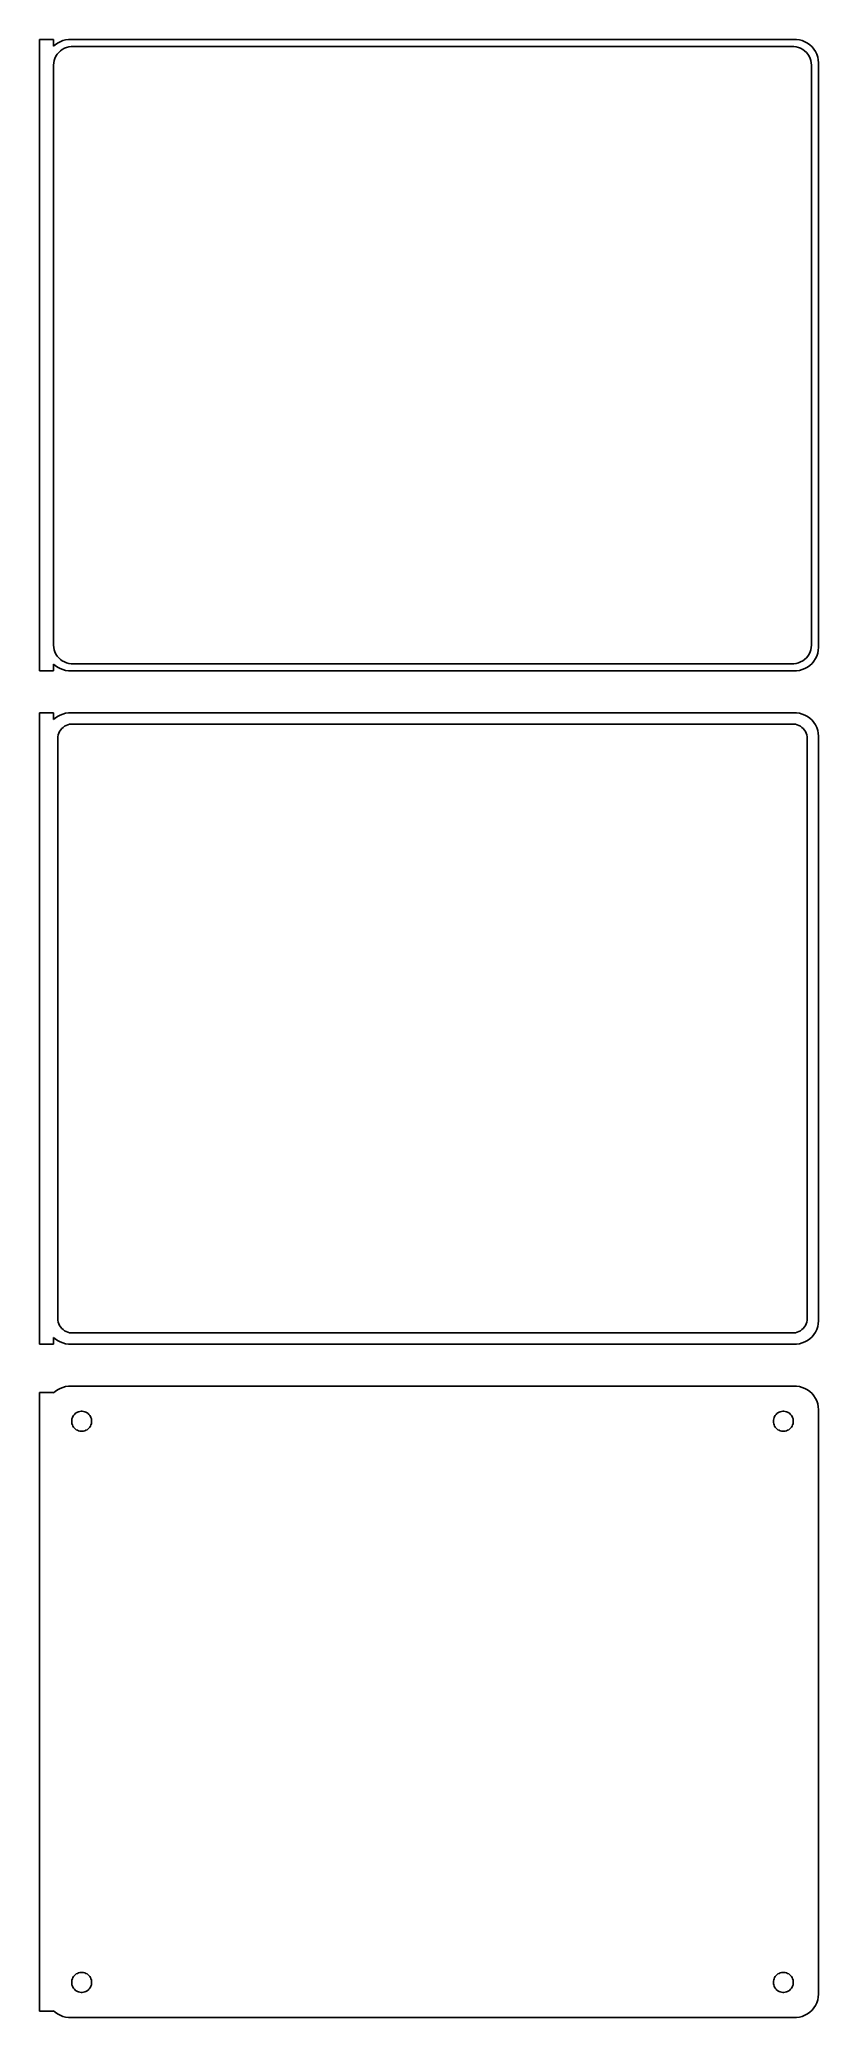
# Model space of a CAD drawing. Header units: metres. Extents: x -84 to 82, y 365 to 787.
import ezdxf

# ---------------------------------------------------------------- set-up
doc = ezdxf.new("R2010")
doc.units = ezdxf.units.M

msp = doc.modelspace()

# ---------------------------------------------------------------- linework, layer by layer
for p, q in [((-81, 787.49), (-84, 787.49)), ((-84, 787.49), (-84, 652.51)), ((-81, 786.059), (-81, 787.49)), ((-79.6289, 787.024), (-80.1791, 786.722)), ((-79.0451, 787.255), (-79.6289, 787.024)), ((-78.4369, 787.411), (-79.0451, 787.255)), ((-77.8139, 787.49), (-78.4369, 787.411)), ((77.8139, 787.49), (-77.8139, 787.49)), ((78.4369, 787.411), (77.8139, 787.49)), ((79.0451, 787.255), (78.4369, 787.411)), ((79.6289, 787.024), (79.0451, 787.255)), ((80.1791, 786.722), (79.6289, 787.024)), ((-80.6871, 786.353), (-81, 786.059)), ((-80.9685, 782.501), (-80.8743, 782.995)), ((-80.8743, 782.995), (-80.7191, 783.472)), ((-80.7191, 783.472), (-80.5052, 783.927)), ((-80.1791, 786.722), (-80.6871, 786.353)), ((-80.5052, 783.927), (-80.2361, 784.351)), ((-80.2361, 784.351), (-79.9159, 784.738)), ((-79.9159, 784.738), (-79.5497, 785.082)), ((-79.5497, 785.082), (-79.1433, 785.377)), ((-79.1433, 785.377), (-78.7031, 785.619)), ((-78.7031, 785.619), (-78.2361, 785.804)), ((-78.2361, 785.804), (-77.7495, 785.929)), ((-77.7495, 785.929), (-77.2512, 785.992)), ((-77.2512, 785.992), (77.2512, 785.992)), ((77.2512, 785.992), (77.7495, 785.929)), ((77.7495, 785.929), (78.2361, 785.804)), ((78.2361, 785.804), (78.7031, 785.619)), ((78.7031, 785.619), (79.1433, 785.377)), ((79.1433, 785.377), (79.5497, 785.082)), ((79.5497, 785.082), (79.9159, 784.738)), ((79.9159, 784.738), (80.2361, 784.351)), ((80.6871, 786.353), (80.1791, 786.722)), ((80.2361, 784.351), (80.5052, 783.927)), ((80.5052, 783.927), (80.7191, 783.472)), ((81.1448, 785.923), (80.6871, 786.353)), ((80.7191, 783.472), (80.8743, 782.995)), ((80.8743, 782.995), (80.9685, 782.501)), ((81.5451, 785.439), (81.1448, 785.923)), ((81.8815, 784.909), (81.5451, 785.439)), ((82.1489, 784.341), (81.8815, 784.909)), ((82.3429, 783.743), (82.1489, 784.341)), ((82.4606, 783.127), (82.3429, 783.743)), ((82.5, 782.5), (82.4606, 783.127)), ((-81, 782), (-80.9685, 782.501)), ((-81, 658), (-81, 782)), ((80.9685, 782.501), (81, 782)), ((81, 782), (81, 658)), ((82.5, 657.5), (82.5, 782.5)), ((-80.9685, 657.499), (-81, 658)), ((-80.8743, 657.005), (-80.9685, 657.499)), ((-80.7191, 656.528), (-80.8743, 657.005)), ((-80.5052, 656.073), (-80.7191, 656.528)), ((-80.2361, 655.649), (-80.5052, 656.073)), ((-79.9159, 655.262), (-80.2361, 655.649)), ((80.2361, 655.649), (79.9159, 655.262)), ((80.5052, 656.073), (80.2361, 655.649)), ((80.7191, 656.528), (80.5052, 656.073)), ((80.8743, 657.005), (80.7191, 656.528)), ((80.9685, 657.499), (80.8743, 657.005)), ((81, 658), (80.9685, 657.499)), ((81.8815, 655.091), (82.1489, 655.659)), ((82.1489, 655.659), (82.3429, 656.257)), ((82.3429, 656.257), (82.4606, 656.873)), ((82.4606, 656.873), (82.5, 657.5)), ((-84, 652.51), (-81, 652.51)), ((-81, 653.941), (-80.6871, 653.647)), ((-81, 652.51), (-81, 653.941)), ((-80.6871, 653.647), (-80.1791, 653.278)), ((-80.1791, 653.278), (-79.6289, 652.976)), ((-79.5497, 654.918), (-79.9159, 655.262)), ((-79.6289, 652.976), (-79.0451, 652.745)), ((-79.1433, 654.623), (-79.5497, 654.918)), ((-78.7031, 654.381), (-79.1433, 654.623)), ((-79.0451, 652.745), (-78.4369, 652.589)), ((-78.2361, 654.196), (-78.7031, 654.381)), ((-78.4369, 652.589), (-77.8139, 652.51)), ((-77.7495, 654.071), (-78.2361, 654.196)), ((-77.8139, 652.51), (77.8139, 652.51)), ((-77.2512, 654.008), (-77.7495, 654.071)), ((77.2512, 654.008), (-77.2512, 654.008)), ((77.7495, 654.071), (77.2512, 654.008)), ((78.2361, 654.196), (77.7495, 654.071)), ((77.8139, 652.51), (78.4369, 652.589)), ((78.7031, 654.381), (78.2361, 654.196)), ((78.4369, 652.589), (79.0451, 652.745)), ((79.1433, 654.623), (78.7031, 654.381)), ((79.0451, 652.745), (79.6289, 652.976)), ((79.5497, 654.918), (79.1433, 654.623)), ((79.9159, 655.262), (79.5497, 654.918)), ((79.6289, 652.976), (80.1791, 653.278)), ((80.1791, 653.278), (80.6871, 653.647)), ((80.6871, 653.647), (81.1448, 654.077)), ((81.1448, 654.077), (81.5451, 654.561)), ((81.5451, 654.561), (81.8815, 655.091)), ((-81, 643.479), (-84, 643.479)), ((-84, 643.479), (-84, 508.521)), ((-81, 642.059), (-81, 643.479)), ((-79.6289, 643.024), (-80.1791, 642.722)), ((-79.0451, 643.255), (-79.6289, 643.024)), ((-78.4369, 643.411), (-79.0451, 643.255)), ((-77.8139, 643.49), (-78.4369, 643.411)), ((77.8139, 643.49), (-77.8139, 643.49)), ((78.4369, 643.411), (77.8139, 643.49)), ((79.0451, 643.255), (78.4369, 643.411)), ((79.6289, 643.024), (79.0451, 643.255)), ((80.1791, 642.722), (79.6289, 643.024)), ((-80.6871, 642.353), (-81, 642.059)), ((-80.1791, 642.722), (-80.6871, 642.353)), ((-80.0884, 638.39), (-80.0151, 638.774)), ((-80.0151, 638.774), (-79.8943, 639.146)), ((-79.8943, 639.146), (-79.7279, 639.5)), ((-79.7279, 639.5), (-79.5184, 639.83)), ((-79.5184, 639.83), (-79.2692, 640.131)), ((-79.2692, 640.131), (-78.9843, 640.399)), ((-78.9843, 640.399), (-78.668, 640.628)), ((-78.668, 640.628), (-78.3254, 640.817)), ((-78.3254, 640.817), (-77.9619, 640.961)), ((-77.9619, 640.961), (-77.5833, 641.058)), ((-77.5833, 641.058), (-77.1955, 641.107)), ((-77.1955, 641.107), (77.1955, 641.107)), ((77.1955, 641.107), (77.5833, 641.058)), ((77.5833, 641.058), (77.9619, 640.961)), ((77.9619, 640.961), (78.3254, 640.817)), ((78.3254, 640.817), (78.668, 640.628)), ((78.668, 640.628), (78.9843, 640.399)), ((78.9843, 640.399), (79.2692, 640.131)), ((79.2692, 640.131), (79.5184, 639.83)), ((79.5184, 639.83), (79.7279, 639.5)), ((79.7279, 639.5), (79.8943, 639.146)), ((79.8943, 639.146), (80.0151, 638.774)), ((80.0151, 638.774), (80.0884, 638.39)), ((80.6871, 642.353), (80.1791, 642.722)), ((81.1448, 641.923), (80.6871, 642.353)), ((81.5451, 641.439), (81.1448, 641.923)), ((81.8815, 640.909), (81.5451, 641.439)), ((82.1489, 640.341), (81.8815, 640.909)), ((82.3429, 639.743), (82.1489, 640.341)), ((82.4606, 639.127), (82.3429, 639.743)), ((82.5, 638.5), (82.4606, 639.127)), ((-80.1129, 638), (-80.0884, 638.39)), ((-80.1129, 514), (-80.1129, 638)), ((80.0884, 638.39), (80.1129, 638)), ((80.1129, 638), (80.1129, 514)), ((82.5, 513.5), (82.5, 638.5)), ((-80.0884, 513.61), (-80.1129, 514)), ((-80.0151, 513.226), (-80.0884, 513.61)), ((-79.8943, 512.854), (-80.0151, 513.226)), ((-79.7279, 512.5), (-79.8943, 512.854)), ((-79.5184, 512.17), (-79.7279, 512.5)), ((-79.2692, 511.869), (-79.5184, 512.17)), ((-78.9843, 511.601), (-79.2692, 511.869)), ((79.2692, 511.869), (78.9843, 511.601)), ((79.5184, 512.17), (79.2692, 511.869)), ((79.7279, 512.5), (79.5184, 512.17)), ((79.8943, 512.854), (79.7279, 512.5)), ((80.0151, 513.226), (79.8943, 512.854)), ((80.0884, 513.61), (80.0151, 513.226)), ((80.1129, 514), (80.0884, 513.61)), ((82.1489, 511.659), (82.3429, 512.257)), ((82.3429, 512.257), (82.4606, 512.873)), ((82.4606, 512.873), (82.5, 513.5)), ((-84, 508.521), (-81, 508.521)), ((-81, 508.521), (-81, 509.941)), ((-81, 509.941), (-80.6871, 509.647)), ((-80.6871, 509.647), (-80.1791, 509.278)), ((-80.1791, 509.278), (-79.6289, 508.976)), ((-79.6289, 508.976), (-79.0451, 508.745)), ((-79.0451, 508.745), (-78.4369, 508.589)), ((-78.668, 511.372), (-78.9843, 511.601)), ((-78.3254, 511.183), (-78.668, 511.372)), ((-78.4369, 508.589), (-77.8139, 508.51)), ((-77.9619, 511.039), (-78.3254, 511.183)), ((-77.5833, 510.942), (-77.9619, 511.039)), ((-77.8139, 508.51), (77.8139, 508.51)), ((-77.1955, 510.893), (-77.5833, 510.942)), ((77.1955, 510.893), (-77.1955, 510.893)), ((77.5833, 510.942), (77.1955, 510.893)), ((77.9619, 511.039), (77.5833, 510.942)), ((77.8139, 508.51), (78.4369, 508.589)), ((78.3254, 511.183), (77.9619, 511.039)), ((78.668, 511.372), (78.3254, 511.183)), ((78.4369, 508.589), (79.0451, 508.745)), ((78.9843, 511.601), (78.668, 511.372)), ((79.0451, 508.745), (79.6289, 508.976)), ((79.6289, 508.976), (80.1791, 509.278)), ((80.1791, 509.278), (80.6871, 509.647)), ((80.6871, 509.647), (81.1448, 510.077)), ((81.1448, 510.077), (81.5451, 510.561)), ((81.5451, 510.561), (81.8815, 511.091)), ((81.8815, 511.091), (82.1489, 511.659)), ((-79.0451, 499.255), (-79.6289, 499.024)), ((-78.4369, 499.411), (-79.0451, 499.255)), ((-77.8139, 499.49), (-78.4369, 499.411)), ((77.8139, 499.49), (-77.8139, 499.49)), ((78.4369, 499.411), (77.8139, 499.49)), ((79.0451, 499.255), (78.4369, 499.411)), ((79.6289, 499.024), (79.0451, 499.255)), ((-81, 498.153), (-84, 498.153)), ((-84, 498.153), (-84, 365.847)), ((-80.6871, 498.353), (-81, 498.059)), ((-81, 498.059), (-81, 498.153)), ((-80.1791, 498.722), (-80.6871, 498.353)), ((-79.6289, 499.024), (-80.1791, 498.722)), ((80.1791, 498.722), (79.6289, 499.024)), ((80.6871, 498.353), (80.1791, 498.722)), ((81.1448, 497.923), (80.6871, 498.353)), ((81.5451, 497.439), (81.1448, 497.923)), ((81.8815, 496.909), (81.5451, 497.439)), ((82.1489, 496.341), (81.8815, 496.909)), ((82.3429, 495.743), (82.1489, 496.341)), ((82.4606, 495.127), (82.3429, 495.743)), ((82.5, 494.5), (82.4606, 495.127)), ((-77.1353, 492), (-77.1185, 492.268)), ((-77.1185, 491.732), (-77.1353, 492)), ((-77.1185, 492.268), (-77.0682, 492.531)), ((-77.0682, 491.469), (-77.1185, 491.732)), ((-77.0682, 492.531), (-76.9853, 492.786)), ((-76.9853, 491.214), (-77.0682, 491.469)), ((-76.9853, 492.786), (-76.8712, 493.029)), ((-76.8712, 490.971), (-76.9853, 491.214)), ((-76.8712, 493.029), (-76.7275, 493.255)), ((-76.7275, 490.745), (-76.8712, 490.971)), ((-76.7275, 493.255), (-76.5566, 493.462)), ((-76.5566, 490.538), (-76.7275, 490.745)), ((-76.5566, 493.462), (-76.3611, 493.645)), ((-76.3611, 493.645), (-76.1441, 493.803)), ((-76.1441, 493.803), (-75.9092, 493.932)), ((-75.9092, 493.932), (-75.6598, 494.031)), ((-75.6598, 494.031), (-75.4001, 494.097)), ((-75.4001, 494.097), (-75.1341, 494.131)), ((-75.1341, 494.131), (-74.8659, 494.131)), ((-74.8659, 494.131), (-74.5999, 494.097)), ((-74.5999, 494.097), (-74.3401, 494.031)), ((-74.3401, 494.031), (-74.0908, 493.932)), ((-74.0908, 493.932), (-73.8559, 493.803)), ((-73.8559, 493.803), (-73.6389, 493.645)), ((-73.6389, 493.645), (-73.4434, 493.462)), ((-73.4434, 493.462), (-73.2725, 493.255)), ((-73.2725, 490.745), (-73.4434, 490.538)), ((-73.2725, 493.255), (-73.1288, 493.029)), ((-73.1288, 490.971), (-73.2725, 490.745)), ((-73.1288, 493.029), (-73.0146, 492.786)), ((-73.0146, 491.214), (-73.1288, 490.971)), ((-73.0146, 492.786), (-72.9318, 492.531)), ((-72.9318, 491.469), (-73.0146, 491.214)), ((-72.9318, 492.531), (-72.8815, 492.268)), ((-72.8815, 491.732), (-72.9318, 491.469)), ((-72.8815, 492.268), (-72.8647, 492)), ((-72.8647, 492), (-72.8815, 491.732)), ((72.8647, 492), (72.8815, 492.268)), ((72.8815, 491.732), (72.8647, 492)), ((72.8815, 492.268), (72.9318, 492.531)), ((72.9318, 491.469), (72.8815, 491.732)), ((72.9318, 492.531), (73.0146, 492.786)), ((73.0146, 491.214), (72.9318, 491.469)), ((73.0146, 492.786), (73.1288, 493.029)), ((73.1288, 490.971), (73.0146, 491.214)), ((73.1288, 493.029), (73.2725, 493.255)), ((73.2725, 490.745), (73.1288, 490.971)), ((73.2725, 493.255), (73.4434, 493.462)), ((73.4434, 490.538), (73.2725, 490.745)), ((73.4434, 493.462), (73.6389, 493.645)), ((73.6389, 493.645), (73.8559, 493.803)), ((73.8559, 493.803), (74.0908, 493.932)), ((74.0908, 493.932), (74.3401, 494.031)), ((74.3401, 494.031), (74.5999, 494.097)), ((74.5999, 494.097), (74.8659, 494.131)), ((74.8659, 494.131), (75.1341, 494.131)), ((75.1341, 494.131), (75.4001, 494.097)), ((75.4001, 494.097), (75.6598, 494.031)), ((75.6598, 494.031), (75.9092, 493.932)), ((75.9092, 493.932), (76.1441, 493.803)), ((76.1441, 493.803), (76.3611, 493.645)), ((76.3611, 493.645), (76.5566, 493.462)), ((76.5566, 493.462), (76.7275, 493.255)), ((76.7275, 490.745), (76.5566, 490.538)), ((76.7275, 493.255), (76.8712, 493.029)), ((76.8712, 490.971), (76.7275, 490.745)), ((76.8712, 493.029), (76.9853, 492.786)), ((76.9853, 491.214), (76.8712, 490.971)), ((76.9853, 492.786), (77.0682, 492.531)), ((77.0682, 491.469), (76.9853, 491.214)), ((77.0682, 492.531), (77.1185, 492.268)), ((77.1185, 491.732), (77.0682, 491.469)), ((77.1185, 492.268), (77.1353, 492)), ((77.1353, 492), (77.1185, 491.732)), ((82.5, 369.5), (82.5, 494.5)), ((-76.3611, 490.355), (-76.5566, 490.538)), ((-76.1441, 490.197), (-76.3611, 490.355)), ((-75.9092, 490.068), (-76.1441, 490.197)), ((-75.6598, 489.969), (-75.9092, 490.068)), ((-75.4001, 489.903), (-75.6598, 489.969)), ((-75.1341, 489.869), (-75.4001, 489.903)), ((-74.8659, 489.869), (-75.1341, 489.869)), ((-74.5999, 489.903), (-74.8659, 489.869)), ((-74.3401, 489.969), (-74.5999, 489.903)), ((-74.0908, 490.068), (-74.3401, 489.969)), ((-73.8559, 490.197), (-74.0908, 490.068)), ((-73.6389, 490.355), (-73.8559, 490.197)), ((-73.4434, 490.538), (-73.6389, 490.355)), ((73.6389, 490.355), (73.4434, 490.538)), ((73.8559, 490.197), (73.6389, 490.355)), ((74.0908, 490.068), (73.8559, 490.197)), ((74.3401, 489.969), (74.0908, 490.068)), ((74.5999, 489.903), (74.3401, 489.969)), ((74.8659, 489.869), (74.5999, 489.903)), ((75.1341, 489.869), (74.8659, 489.869)), ((75.4001, 489.903), (75.1341, 489.869)), ((75.6598, 489.969), (75.4001, 489.903)), ((75.9092, 490.068), (75.6598, 489.969)), ((76.1441, 490.197), (75.9092, 490.068)), ((76.3611, 490.355), (76.1441, 490.197)), ((76.5566, 490.538), (76.3611, 490.355)), ((-77.1353, 372), (-77.1185, 372.268)), ((-77.1185, 372.268), (-77.0682, 372.531)), ((-77.0682, 372.531), (-76.9853, 372.786)), ((-76.9853, 372.786), (-76.8712, 373.029)), ((-76.8712, 373.029), (-76.7275, 373.255)), ((-76.7275, 373.255), (-76.5566, 373.462)), ((-76.5566, 373.462), (-76.3611, 373.645)), ((-76.3611, 373.645), (-76.1441, 373.803)), ((-76.1441, 373.803), (-75.9092, 373.932)), ((-75.9092, 373.932), (-75.6598, 374.031)), ((-75.6598, 374.031), (-75.4001, 374.097)), ((-75.4001, 374.097), (-75.1341, 374.131)), ((-75.1341, 374.131), (-74.8659, 374.131)), ((-74.8659, 374.131), (-74.5999, 374.097)), ((-74.5999, 374.097), (-74.3401, 374.031)), ((-74.3401, 374.031), (-74.0908, 373.932)), ((-74.0908, 373.932), (-73.8559, 373.803)), ((-73.8559, 373.803), (-73.6389, 373.645)), ((-73.6389, 373.645), (-73.4434, 373.462)), ((-73.4434, 373.462), (-73.2725, 373.255)), ((-73.2725, 373.255), (-73.1288, 373.029)), ((-73.1288, 373.029), (-73.0146, 372.786)), ((-73.0146, 372.786), (-72.9318, 372.531)), ((-72.9318, 372.531), (-72.8815, 372.268)), ((-72.8815, 372.268), (-72.8647, 372)), ((72.8647, 372), (72.8815, 372.268)), ((72.8815, 372.268), (72.9318, 372.531)), ((72.9318, 372.531), (73.0146, 372.786)), ((73.0146, 372.786), (73.1288, 373.029)), ((73.1288, 373.029), (73.2725, 373.255)), ((73.2725, 373.255), (73.4434, 373.462)), ((73.4434, 373.462), (73.6389, 373.645)), ((73.6389, 373.645), (73.8559, 373.803)), ((73.8559, 373.803), (74.0908, 373.932)), ((74.0908, 373.932), (74.3401, 374.031)), ((74.3401, 374.031), (74.5999, 374.097)), ((74.5999, 374.097), (74.8659, 374.131)), ((74.8659, 374.131), (75.1341, 374.131)), ((75.1341, 374.131), (75.4001, 374.097)), ((75.4001, 374.097), (75.6598, 374.031)), ((75.6598, 374.031), (75.9092, 373.932)), ((75.9092, 373.932), (76.1441, 373.803)), ((76.1441, 373.803), (76.3611, 373.645)), ((76.3611, 373.645), (76.5566, 373.462)), ((76.5566, 373.462), (76.7275, 373.255)), ((76.7275, 373.255), (76.8712, 373.029)), ((76.8712, 373.029), (76.9853, 372.786)), ((76.9853, 372.786), (77.0682, 372.531)), ((77.0682, 372.531), (77.1185, 372.268)), ((77.1185, 372.268), (77.1353, 372)), ((-77.1185, 371.732), (-77.1353, 372)), ((-77.0682, 371.469), (-77.1185, 371.732)), ((-76.9853, 371.214), (-77.0682, 371.469)), ((-76.8712, 370.971), (-76.9853, 371.214)), ((-76.7275, 370.745), (-76.8712, 370.971)), ((-76.5566, 370.538), (-76.7275, 370.745)), ((-76.3611, 370.355), (-76.5566, 370.538)), ((-76.1441, 370.197), (-76.3611, 370.355)), ((-75.9092, 370.068), (-76.1441, 370.197)), ((-75.6598, 369.969), (-75.9092, 370.068)), ((-75.4001, 369.903), (-75.6598, 369.969)), ((-75.1341, 369.869), (-75.4001, 369.903)), ((-74.8659, 369.869), (-75.1341, 369.869)), ((-74.5999, 369.903), (-74.8659, 369.869)), ((-74.3401, 369.969), (-74.5999, 369.903)), ((-74.0908, 370.068), (-74.3401, 369.969)), ((-73.8559, 370.197), (-74.0908, 370.068)), ((-73.6389, 370.355), (-73.8559, 370.197)), ((-73.4434, 370.538), (-73.6389, 370.355)), ((-73.2725, 370.745), (-73.4434, 370.538)), ((-73.1288, 370.971), (-73.2725, 370.745)), ((-73.0146, 371.214), (-73.1288, 370.971)), ((-72.9318, 371.469), (-73.0146, 371.214)), ((-72.8815, 371.732), (-72.9318, 371.469)), ((-72.8647, 372), (-72.8815, 371.732)), ((72.8815, 371.732), (72.8647, 372)), ((72.9318, 371.469), (72.8815, 371.732)), ((73.0146, 371.214), (72.9318, 371.469)), ((73.1288, 370.971), (73.0146, 371.214)), ((73.2725, 370.745), (73.1288, 370.971)), ((73.4434, 370.538), (73.2725, 370.745)), ((73.6389, 370.355), (73.4434, 370.538)), ((73.8559, 370.197), (73.6389, 370.355)), ((74.0908, 370.068), (73.8559, 370.197)), ((74.3401, 369.969), (74.0908, 370.068)), ((74.5999, 369.903), (74.3401, 369.969)), ((74.8659, 369.869), (74.5999, 369.903)), ((75.1341, 369.869), (74.8659, 369.869)), ((75.4001, 369.903), (75.1341, 369.869)), ((75.6598, 369.969), (75.4001, 369.903)), ((75.9092, 370.068), (75.6598, 369.969)), ((76.1441, 370.197), (75.9092, 370.068)), ((76.3611, 370.355), (76.1441, 370.197)), ((76.5566, 370.538), (76.3611, 370.355)), ((76.7275, 370.745), (76.5566, 370.538)), ((76.8712, 370.971), (76.7275, 370.745)), ((76.9853, 371.214), (76.8712, 370.971)), ((77.0682, 371.469), (76.9853, 371.214)), ((77.1185, 371.732), (77.0682, 371.469)), ((77.1353, 372), (77.1185, 371.732)), ((82.1489, 367.659), (82.3429, 368.257)), ((82.3429, 368.257), (82.4606, 368.873)), ((82.4606, 368.873), (82.5, 369.5)), ((-84, 365.847), (-81, 365.847)), ((-81, 365.847), (-81, 365.941)), ((-81, 365.941), (-80.6871, 365.647)), ((-80.6871, 365.647), (-80.1791, 365.278)), ((-80.1791, 365.278), (-79.6289, 364.976)), ((-79.6289, 364.976), (-79.0451, 364.745)), ((-79.0451, 364.745), (-78.4369, 364.589)), ((-78.4369, 364.589), (-77.8139, 364.51)), ((-77.8139, 364.51), (77.8139, 364.51)), ((77.8139, 364.51), (78.4369, 364.589)), ((78.4369, 364.589), (79.0451, 364.745)), ((79.0451, 364.745), (79.6289, 364.976)), ((79.6289, 364.976), (80.1791, 365.278)), ((80.1791, 365.278), (80.6871, 365.647)), ((80.6871, 365.647), (81.1448, 366.077)), ((81.1448, 366.077), (81.5451, 366.561)), ((81.5451, 366.561), (81.8815, 367.091)), ((81.8815, 367.091), (82.1489, 367.659))]:
    msp.add_line(p, q)

doc.saveas('drawing.dxf')
